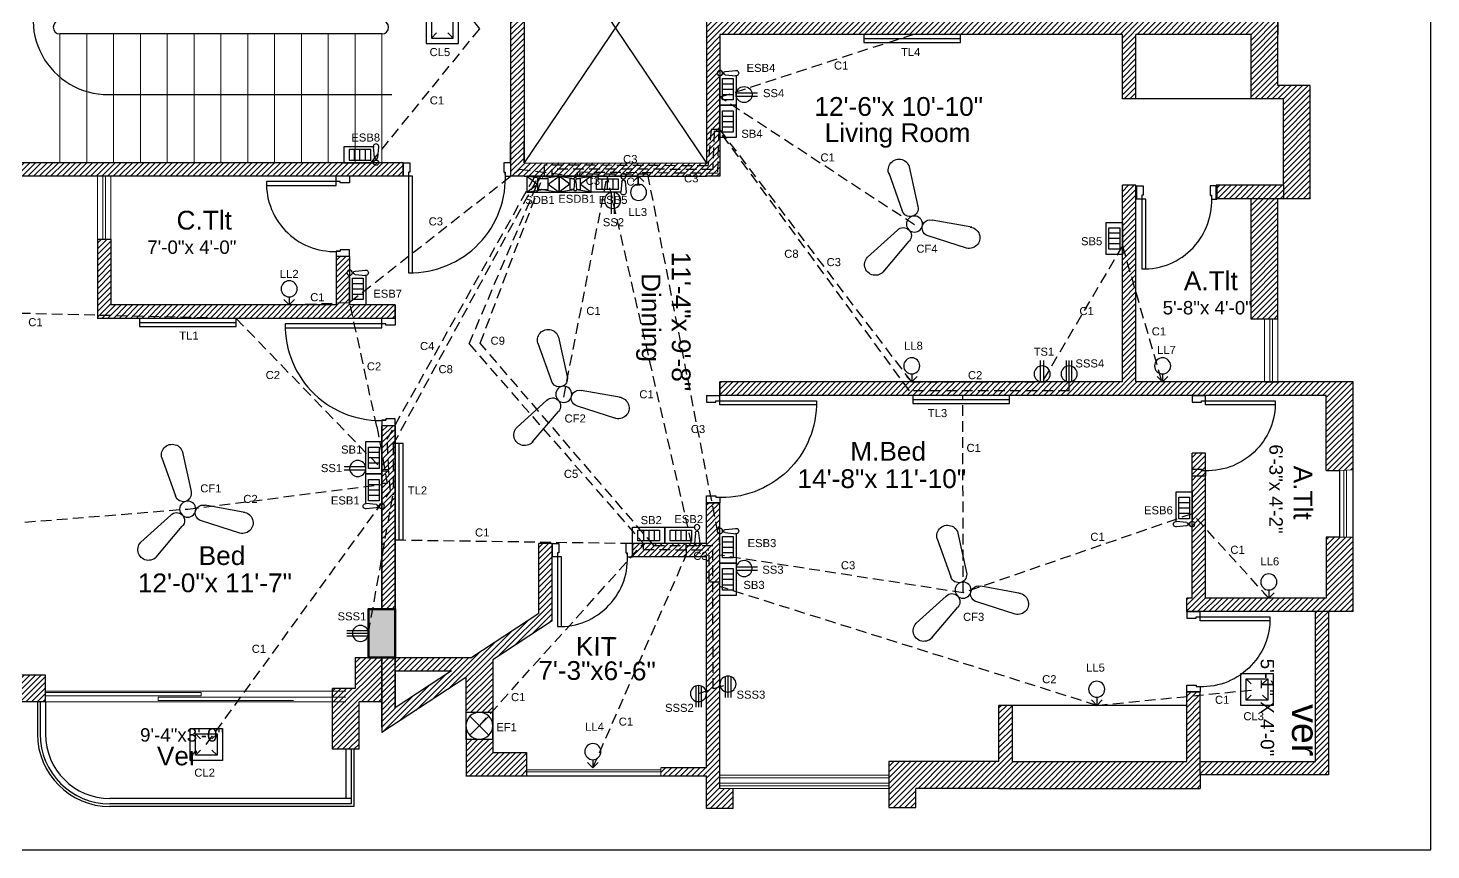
# Model space of a CAD drawing. Header units: inches. Extents: x 3915 to 4714, y 361 to 1033.
# Drawn here: x 4181 to 4704, y 371 to 677 of the extents above; entities that cross this region are included whole.
import ezdxf

# ---------------------------------------------------------------- set-up
doc = ezdxf.new("R2010")
doc.units = ezdxf.units.IN
doc.header["$LTSCALE"] = 4
doc.header["$MEASUREMENT"] = 0
doc.linetypes.add('DASHED2', pattern=[0.375, 0.25, -0.125])
for name, color, linetype in [('Arrow', 4, 'Continuous'), ('door', 54, 'Continuous'), ('door2', 54, 'Continuous'), ('emergency_con_textt', 11, 'DASHED2'), ('EmergencyCondu', 10, 'DASHED2'), ('Fittings', 30, 'Continuous'), ('FittingsText', 31, 'Continuous'), ('FURNITURE', 3, 'Continuous'), ('HATCH', 1, 'Continuous'), ('normal_con_text', 131, 'DASHED2'), ('NormalCondu', 130, 'DASHED2'), ('thr_pin_context', 51, 'DASHED2'), ('three-pin_cons', 50, 'DASHED2'), ('VER', 154, 'Continuous')]:
    doc.layers.add(name, color=color, linetype=linetype)
for name, color, linetype, lineweight in [('column.60', 132, 'Continuous', 80), ('comon line', 230, 'Continuous', 20), ('veranda door', 54, 'Continuous', 15), ('WINDOW', 40, 'Continuous', 18)]:
    doc.layers.add(name, color=color, linetype=linetype, lineweight=lineweight)
doc.layers.add('MES-TEXT', color=250, linetype='Continuous', transparency=0.75)
doc.styles.get("Standard").update_dxf_attribs({"font": 'arial.ttf'})

# ---------------------------------------------------------------- blocks, each defined once
blk = doc.blocks.new('D3')
at = {"layer": 'FURNITURE', "linetype": 'Continuous'}
for p, q in [((-30, 0), (-30, 5)), ((-28, 5), (-30, 5)), ((-30, 0), (-27.5, 0)), ((-28, 3.5), (-28, 5)), ((-27.5, 3.5), (-28, 3.5)), ((-27.5, 0), (-27.5, 3.5)), ((-2.5, 0), (-2.5, 3.5)), ((-2.5, 3.5), (-2, 3.5)), ((0, 0), (-2.5, 0)), ((-2, 5), (0, 5)), ((-2, 3.5), (-2, 5)), ((0, 0), (0, 5))]:
    blk.add_line(p, q, dxfattribs=at)
blk.add_lwpolyline([(-3.5, 31), (-3.5, 5), (-2, 5), (-2, 31)], close=True, dxfattribs=at)
blk.add_arc((-2.75, 5.67), 25.34, 88.3041, 184.9079, dxfattribs=at)
blk = doc.blocks.new('A$C074A1D5E')
at = {"linetype": 'Continuous'}
for p, q in [((-38, 5), (-40, 5)), ((-40, 0), (-40, 5)), ((-40, 0), (-37.5, 0)), ((-38, 3.5), (-38, 5)), ((-37.5, 3.5), (-38, 3.5)), ((-37.5, 0), (-37.5, 3.5)), ((-2.5, 3.5), (-2, 3.5)), ((-2.5, 0), (-2.5, 3.5)), ((0, 0), (-2.5, 0)), ((-2, 3.5), (-2, 5)), ((-2, 5), (0, 5)), ((0, 0), (0, 5))]:
    blk.add_line(p, q, dxfattribs=at)
blk.add_lwpolyline([(-3.5, 41), (-3.5, 5), (-2, 5), (-2, 41)], close=True, dxfattribs=at)
blk.add_arc((-2.75, 5.69), 35.32, 88.7832, 183.5551, dxfattribs=at)
blk = doc.blocks.new('CeilingFan2')
for p, q in [((-11.72, 17.88), (-2.01, 6.4)), ((-17.47, 12.32), (-6.33, 2.23)), ((19.4, 8.97), (5.09, 4.37)), ((21.34, 1.21), (6.55, -1.46)), ((-9.62, -19.09), (-4.53, -4.94)), ((-1.93, -21.29), (1.23, -6.59))]:
    blk.add_line(p, q)
blk.add_circle((0, 0), 3)
for centre, radius, start, end in [((-14.6, 15.1), 4, 36.4081, 231.6644), ((-4.17, 4.31), 3, 224.0362, 44.0362), ((20.37, 5.09), 4, 276.4081, 111.6644), ((5.82, 1.46), 3, 104.0362, 284.0362), ((-1.65, -5.77), 3, 344.0362, 164.0362), ((-5.78, -20.19), 4, 156.4081, 351.6644)]:
    blk.add_arc(centre, radius, start, end)
blk = doc.blocks.new('Three-Pin_1')
for p, q in [((-1, 0.17), (-1, 8)), ((0, 0), (0, 8)), ((1, 0.17), (1, 8))]:
    blk.add_line(p, q)
blk.add_circle((0, 3), 3)
blk = doc.blocks.new('TubeLight1')
for p, q in [((0, 0), (0, 3)), ((0, 3), (36, 3)), ((0, 1.5), (36, 1.5)), ((36, 3), (36, 0))]:
    blk.add_line(p, q)
blk = doc.blocks.new('SwitchBoard1')
for p, q in [((12, 6), (0, 6)), ((0, 6), (0, 0)), ((12, 0), (12, 6)), ((0, 0), (12, 0)), ((10, 5), (2, 5)), ((2, 5), (2, 1)), ((2, 1), (10, 1)), ((4, 1), (4, 5)), ((6, 1), (6, 5)), ((8, 1), (8, 5)), ((10, 1), (10, 5))]:
    blk.add_line(p, q)
blk = doc.blocks.new('ESwitchBoard1')
for p, q in [((11, 6), (0, 6)), ((0, 6), (0, 0)), ((11.4, 2), (11, 6)), ((12.6, 2), (13, 6)), ((0, 0), (11, 0)), ((10, 5), (2, 5)), ((2, 5), (2, 1)), ((2, 1), (10, 1)), ((4, 1), (4, 5)), ((6, 1), (6, 5)), ((8, 1), (8, 5)), ((10, 1), (10, 5)), ((12, 1), (12, 1.4))]:
    blk.add_line(p, q)
blk.add_circle((12, 0), 1)
for centre, radius, start, end in [((12, 6), 1, 348.5788, 191.4212), ((12, 2), 0.6, 180, 0)]:
    blk.add_arc(centre, radius, start, end)
blk = doc.blocks.new('Two-Pin_1')
for p, q in [((-0.6, 0.06), (-0.6, 8)), ((0.6, 0.06), (0.6, 8))]:
    blk.add_line(p, q)
blk.add_circle((0, 3), 3)
blk = doc.blocks.new('CeilingLight1')
for p, q in [((6, 6), (-6, 6)), ((-6, 6), (-6, -6)), ((6, -6), (6, 6)), ((4, 4), (-4, 4)), ((-4, 4), (-4, -4)), ((-4, 4), (-2.12, 2.12)), ((4, 4), (2.12, 2.12)), ((4, -4), (4, 4)), ((-2.12, -2.12), (-4, -4)), ((-4, -4), (4, -4)), ((2.12, -2.12), (4, -4)), ((-6, -6), (6, -6))]:
    blk.add_line(p, q)
blk = doc.blocks.new('WallLight1')
for p, q in [((0, 0), (-2, -2)), ((0, -3), (0, 0)), ((0, 0), (2, -2))]:
    blk.add_line(p, q)
blk.add_circle((0, -6), 3)
blk = doc.blocks.new('SDB_1')
for p, q in [((0, 0), (0, 6)), ((0, 6), (12, 6)), ((0, 6), (4, 3)), ((0, 6), (6, 5)), ((6, 5), (12, 6)), ((8, 3), (12, 6)), ((12, 6), (12, 0)), ((0, 0), (4, 3)), ((6, 1), (0, 0)), ((12, 0), (0, 0)), ((4, 1), (4, 5)), ((4, 5), (8, 5)), ((8, 1), (4, 1)), ((12, 0), (6, 1)), ((8, 5), (8, 1)), ((8, 3), (12, 0))]:
    blk.add_line(p, q)
at = {"insert": (4, 5), "char_height": 0.5, "attachment_point": 1}
blk.add_mtext_dynamic_manual_height_columns('SDB', width=2, gutter_width=12.5, heights=[1], dxfattribs=at)
blk = doc.blocks.new('ESDB1')
for p, q in [((0, 0), (0, 6)), ((0, 6), (12, 6)), ((4, 3), (0, 6)), ((5.51, 5.08), (0, 6)), ((12, 6), (6.49, 5.08)), ((8, 3), (12, 6)), ((12, 6), (12, 0)), ((4, 3), (0, 0)), ((0, 0), (5.51, 0.92)), ((12, 0), (0, 0)), ((4, 1), (4, 5)), ((4, 5), (5.5, 5)), ((5.5, 1), (4, 1)), ((5.75, 2), (5.5, 5)), ((6.25, 2), (6.5, 5)), ((6.49, 0.92), (12, 0)), ((6.5, 5), (8, 5)), ((8, 1), (6.5, 1)), ((8, 5), (8, 1)), ((12, 0), (8, 3))]:
    blk.add_line(p, q)
blk.add_circle((6, 1), 0.5)
for centre, radius, start, end in [((6, 5), 0.5, 350.4727, 189.5273), ((6, 2), 0.25, 180, 0)]:
    blk.add_arc(centre, radius, start, end)
at = {"insert": (4, 5), "char_height": 0.5, "attachment_point": 1}
blk.add_mtext_dynamic_manual_height_columns('\\pxr0.2;ESDB', width=2, gutter_width=12.5, heights=[0], dxfattribs=at)
blk = doc.blocks.new('ExhaustFan1')
for p, q in [((-10, 5), (-10, 10)), ((-10, 10), (-5, 10)), ((-8.54, 1.46), (-1.46, 8.54)), ((-1.46, 1.46), (-8.54, 8.54)), ((-5, 10), (0, 10)), ((0, 10), (0, 5)), ((-10, 0), (-10, 5)), ((-5, 0), (-10, 0)), ((0, 0), (-5, 0)), ((0, 5), (0, 0))]:
    blk.add_line(p, q)
blk.add_circle((-5, 5), 5)

msp = doc.modelspace()

# ---------------------------------------------------------------- hatches: boundary and pattern name
at = {"layer": 'HATCH', "true_color": 0xf7abae}
h = msp.add_hatch(dxfattribs=at)
h.set_pattern_fill('ANSI31', color=241, scale=12)
h.paths.add_polyline_path([(4150.36, 899.87), (4164.36, 899.87), (4164.36, 904.87), (4145.36, 904.87), (4145.36, 822.87), (4169.36, 822.87), (4169.36, 827.87), (4150.36, 827.87)])
h.paths.add_polyline_path([(4174.36, 949.56), (4164.36, 949.56), (4164.36, 917.91), (4174.36, 917.91), (4174.36, 918.52), (4188.01, 918.52), (4188.01, 928.53), (4174.36, 928.53)])
h.paths.add_polyline_path([(4313.36, 928.56), (4304.93, 928.56), (4304.93, 946.2), (4294.93, 946.2), (4294.93, 918.56), (4303.36, 918.56), (4303.36, 911.91), (4313.36, 911.91)])
h.paths.add_polyline_path([(4318.36, 930.69), (4339.33, 916.91), (4318.36, 916.91), (4318.36, 911.91), (4346.94, 911.91), (4371.83, 895.57), (4371.83, 888.71), (4376.83, 888.71), (4376.83, 893.91), (4376.83, 898.26), (4313.36, 939.95), (4313.36, 911.91), (4318.36, 911.91), (4318.36, 914.7), (4318.36, 917.91)])
h.paths.add_polyline_path([(4367.37, 948.01), (4367.43, 956.06), (4344.73, 956.06), (4344.71, 919.36), (4354.71, 912.79), (4354.72, 932.42), (4344.72, 932.42), (4344.72, 942.42), (4354.72, 942.42), (4354.72, 948.01)])
h.paths.add_polyline_path([(4318.36, 893.91), (4313.36, 893.91), (4313.36, 825.56), (4318.36, 825.56)])
h.paths.add_polyline_path([(4376.83, 888.71), (4371.83, 888.71), (4371.83, 874.45), (4376.83, 874.45)])
h.paths.add_polyline_path([(4376.83, 874.45), (4371.83, 874.45), (4371.83, 869.45), (4376.83, 869.45)])
h.paths.add_polyline_path([(4439.36, 962.06), (4439.36, 953.03), (4434.36, 953.03), (4434.36, 874.45), (4406.83, 874.45), (4406.83, 869.45), (4434.36, 869.45), (4434.36, 854.27), (4439.36, 854.27)])
h.paths.add_polyline_path([(4429.36, 956.06), (4417.25, 956.06), (4417.28, 953.06), (4429.36, 953.06), (4439.33, 953.06), (4439.36, 968.28), (4429.36, 968.28)])
h.paths.add_polyline_path([(4543.36, 960.78), (4512.36, 960.78), (4512.36, 967.84), (4502.36, 967.84), (4502.36, 950.78), (4543.36, 950.78)])
h.paths.add_polyline_path([(4666.35, 955.77), (4618.36, 955.82), (4618.36, 960.78), (4543.36, 960.78), (4543.36, 955.78), (4543.36, 929.81), (4548.36, 929.81), (4548.36, 950.78), (4613.36, 950.78), (4613.36, 924.81), (4618.36, 924.81), (4618.36, 950.78), (4661.36, 950.78), (4661.36, 894.81), (4613.36, 894.81), (4613.36, 889.81), (4615.36, 889.81), (4615.36, 844.27), (4620.36, 844.27), (4620.36, 889.81), (4665.36, 889.81), (4665.36, 862.44), (4675.36, 862.57), (4675.36, 894.81), (4666.47, 894.81)])
h.paths.add_polyline_path([(4675.36, 837.46), (4665.36, 837.57), (4665.36, 819.27), (4647.36, 819.27), (4647.36, 814.27), (4439.36, 814.27), (4439.36, 809.27), (4675.36, 809.27)])
h.paths.add_polyline_path([(4594.36, 809.27), (4589.36, 809.27), (4589.36, 740.96), (4594.36, 740.96)])
h.paths.add_polyline_path([(4594.36, 740.96), (4589.36, 740.96), (4589.36, 735.96), (4594.36, 735.96)])
h.paths.add_polyline_path([(4659.36, 740.96), (4647.36, 740.96), (4647.36, 785.84), (4637.36, 785.84), (4637.36, 740.96), (4624.36, 740.96), (4624.36, 735.96), (4649.36, 735.96), (4649.36, 703.71), (4637.36, 703.71), (4637.36, 679.71), (4647.36, 679.71), (4647.36, 698.71), (4659.36, 698.71)])
h.paths.add_polyline_path([(4594.36, 703.71), (4589.36, 703.71), (4589.36, 698.71), (4594.36, 698.71)], flags=17)
h.paths.add_polyline_path([(4594.36, 698.71), (4589.36, 698.71), (4589.36, 679.71), (4439.36, 679.71), (4439.36, 732.58), (4434.36, 732.58), (4366.36, 732.56), (4361.34, 732.56), (4361.34, 727.56), (4361.35, 727.56), (4361.36, 634.71), (4361.36, 626.86), (4361.34, 621.86), (4366.36, 621.86), (4434.36, 621.82), (4434.99, 621.83), (4439.36, 621.82), (4439.36, 674.71), (4589.36, 674.71), (4589.36, 655.71), (4594.36, 655.71), (4594.36, 674.71), (4647.36, 674.71), (4647.36, 679.71), (4642.36, 679.71), (4594.36, 679.71)])
h.paths.add_polyline_path([(4434.36, 679.71), (4434.36, 674.71), (4434.36, 626.76), (4366.36, 626.85), (4366.36, 634.71), (4366.36, 727.55), (4434.36, 727.42)], flags=16)
h.paths.add_polyline_path([(4594.36, 655.71), (4589.36, 655.71), (4589.36, 650.71), (4594.36, 650.71)], flags=17)
h.paths.add_polyline_path([(4647.36, 674.71), (4637.36, 674.71), (4637.36, 650.71), (4649.36, 650.71), (4649.36, 618.46), (4624.36, 618.46), (4624.36, 613.46), (4637.36, 613.46), (4637.36, 568.58), (4647.36, 568.58), (4647.36, 613.46), (4659.36, 613.46), (4659.36, 655.71), (4647.36, 655.71)])
h.paths.add_polyline_path([(4212.36, 780.56), (4296.36, 780.56), (4296.36, 762.56), (4301.36, 762.56), (4301.36, 780.56), (4318.36, 780.56), (4318.36, 785.56), (4207.36, 785.56), (4207.36, 755.99), (4212.36, 755.99)])
h.paths.add_polyline_path([(4321.34, 732.57), (4169.36, 732.56), (4169.36, 734.49), (4165.36, 734.49), (4165.36, 727.56), (4247.12, 727.56), (4246.36, 727.86), (4247.27, 727.56), (4313.36, 727.56), (4321.34, 727.57)])
h.paths.add_polyline_path([(4439.36, 545.15), (4439.36, 540.15)], flags=0)
h.paths.add_polyline_path([(4675.36, 545.15), (4439.36, 545.15), (4439.36, 540.15), (4665.36, 540.15), (4665.36, 512.21), (4675.36, 512.35)])
h.paths.add_polyline_path([(4594.36, 618.46), (4589.36, 618.46), (4589.36, 613.46), (4594.36, 613.46)])
h.paths.add_polyline_path([(4594.36, 613.46), (4589.36, 613.46), (4589.36, 545.15), (4594.36, 545.15)])
h.paths.add_polyline_path([(4620.36, 518.61), (4615.36, 518.61), (4615.36, 510.19), (4618.86, 510.19), (4618.86, 510.16), (4620.36, 510.16)])
h.paths.add_polyline_path([(4620.36, 510.15), (4615.36, 510.15), (4615.36, 464.61), (4613.36, 464.61), (4613.36, 459.61), (4618.36, 459.61), (4661.36, 459.61), (4661.36, 403.64), (4618.36, 403.64), (4618.36, 429.61), (4613.36, 429.61), (4613.36, 424.61), (4613.36, 403.64), (4548.36, 403.64), (4548.36, 424.61), (4543.36, 424.61), (4543.36, 398.64), (4543.36, 393.64), (4618.36, 393.64), (4618.36, 398.68), (4666.24, 398.68), (4666.24, 459.61), (4671.36, 459.61), (4675.36, 459.61), (4675.36, 487.28), (4665.36, 487.3), (4665.36, 464.61), (4620.36, 464.61)])
h.paths.add_polyline_path([(4543.36, 403.64), (4502.36, 403.64), (4502.36, 386.57), (4512.36, 386.57), (4512.36, 393.64), (4543.36, 393.64)])
h.paths.add_polyline_path([(4439.36, 500.15), (4434.36, 500.15), (4434.36, 484.97), (4406.83, 484.97), (4406.83, 479.97), (4434.36, 479.97), (4434.36, 401.36), (4434.36, 386.14), (4439.36, 386.14), (4444.36, 386.14), (4444.36, 393.64), (4439.36, 393.64)])
h.paths.add_polyline_path([(4434.36, 401.36), (4417.32, 401.36), (4417.32, 398.36), (4434.36, 398.36)], flags=17)
h.paths.add_polyline_path([(4367.31, 407.06), (4354.72, 407.06), (4354.72, 411.99), (4344.72, 411.99), (4344.72, 421.99), (4354.72, 421.99), (4354.72, 441.63), (4344.71, 435.05), (4344.73, 398.36), (4367.31, 398.36)])
h.paths.add_polyline_path([(4376.83, 456.15), (4376.83, 460.5), (4376.83, 465.7), (4371.83, 465.7), (4371.83, 458.85), (4346.94, 442.5), (4318.36, 442.5), (4318.36, 439.71), (4318.36, 437.5), (4339.33, 437.5), (4318.36, 423.73), (4318.36, 437.5), (4318.36, 442.5), (4313.36, 442.5), (4313.36, 414.46)])
h.paths.add_polyline_path([(4313.36, 442.5), (4303.36, 442.5), (4303.36, 435.86), (4303.36, 430.86), (4299.93, 430.89), (4294.93, 430.89), (4294.93, 408.22), (4304.93, 408.22), (4304.93, 425.86), (4313.36, 425.86)])
h.paths.add_polyline_path([(4318.36, 528.86), (4313.36, 528.86), (4313.36, 460.5), (4318.36, 460.5)])
h.paths.add_polyline_path([(4376.83, 479.97), (4371.83, 479.97), (4371.83, 465.7), (4376.83, 465.7)])
h.paths.add_polyline_path([(4376.83, 484.97), (4371.83, 484.97), (4371.83, 479.97), (4376.83, 479.97)])
h.paths.add_polyline_path([(4174.36, 425.89), (4188.01, 425.89), (4188.01, 435.9), (4174.36, 435.9), (4174.36, 436.5), (4164.36, 436.5), (4164.36, 404.86), (4174.36, 404.86)])
h.paths.add_polyline_path([(4164.36, 454.54), (4150.36, 454.54), (4150.36, 526.54), (4169.36, 526.54), (4169.36, 531.54), (4145.36, 531.54), (4145.36, 449.54), (4164.36, 449.54)])
h.paths.add_polyline_path([(4318.36, 573.86), (4301.36, 573.86), (4301.36, 591.86), (4296.36, 591.86), (4296.36, 573.86), (4212.36, 573.86), (4212.36, 598.43), (4207.36, 598.43), (4207.36, 568.86), (4318.36, 568.86)])
h.paths.add_polyline_path([(4321.34, 626.86), (4165.36, 626.86), (4165.36, 619.93), (4169.36, 619.93), (4169.36, 621.86), (4207.36, 621.86), (4212.36, 621.86), (4321.34, 621.86)])
at = {"layer": 'HATCH'}
h = msp.add_hatch(color=3, dxfattribs=at)
h.dxf.hatch_style = 1
h.paths.add_polyline_path([(4174.36, 917.91), (4164.36, 917.91), (4164.36, 899.87), (4174.36, 899.87)])
h.paths.add_polyline_path([(4318.36, 911.91), (4308.36, 911.91), (4308.36, 893.91), (4318.36, 893.91)])
h.paths.add_polyline_path([(4174.36, 454.54), (4164.36, 454.54), (4164.36, 436.5), (4174.36, 436.5)])
h.paths.add_polyline_path([(4318.36, 460.5), (4308.36, 460.5), (4308.36, 442.5), (4318.36, 442.5)])

# ---------------------------------------------------------------- linework, layer by layer
for p, q in [((4704.37, 370.71), (4704.37, 982.71)), ((4361.34, 732.56), (4361.34, 621.86)), ((4366.36, 727.55), (4366.36, 626.85)), ((4366.36, 727.55), (4434.36, 626.76)), ((4434.36, 727.42), (4366.36, 626.85)), ((4434.36, 679.71), (4434.36, 674.71)), ((4434.36, 674.71), (4434.36, 626.76)), ((4439.36, 674.71), (4439.36, 621.82)), ((4589.36, 674.71), (4439.36, 674.71)), ((4589.36, 650.71), (4589.36, 674.71)), ((4637.36, 674.71), (4594.36, 674.71)), ((4594.36, 650.71), (4594.36, 674.71)), ((4637.36, 650.71), (4637.36, 674.71)), ((4647.36, 679.71), (4647.36, 674.71)), ((4647.36, 674.71), (4647.36, 679.71)), ((4647.36, 655.71), (4647.36, 674.71)), ((4659.36, 655.71), (4647.36, 655.71)), ((4659.36, 613.46), (4659.36, 655.71)), ((4649.36, 650.71), (4589.36, 650.71)), ((4649.36, 618.46), (4649.36, 650.71)), ((4361.36, 626.86), (4361.36, 634.71)), ((4366.36, 626.85), (4366.36, 634.71)), ((4321.34, 626.86), (4165.36, 626.86)), ((4366.36, 626.85), (4434.36, 626.76)), ((4321.34, 621.86), (4169.36, 621.86)), ((4217.36, 621.86), (4212.36, 621.86)), ((4366.36, 621.86), (4361.34, 621.86)), ((4366.36, 621.86), (4434.36, 621.82)), ((4439.36, 621.82), (4434.36, 621.82)), ((4589.36, 545.15), (4589.36, 618.46)), ((4594.36, 618.46), (4589.36, 618.46)), ((4594.36, 545.15), (4594.36, 618.46)), ((4624.36, 613.46), (4624.36, 618.46)), ((4649.36, 618.46), (4624.36, 618.46)), ((4637.36, 613.46), (4624.36, 613.46)), ((4637.36, 568.58), (4637.36, 613.46)), ((4647.36, 568.58), (4647.36, 613.46)), ((4659.36, 613.46), (4647.36, 613.46)), ((4207.36, 598.43), (4207.36, 568.86)), ((4207.36, 598.43), (4212.36, 598.43)), ((4212.36, 598.43), (4212.36, 573.86)), ((4296.36, 591.86), (4296.36, 573.86)), ((4301.36, 591.86), (4296.36, 591.86)), ((4301.36, 591.86), (4301.36, 573.86)), ((4296.36, 573.86), (4212.36, 573.86)), ((4318.36, 573.86), (4301.36, 573.86)), ((4318.36, 568.86), (4318.36, 573.86)), ((4318.36, 573.86), (4318.36, 568.86)), ((4318.36, 568.86), (4207.36, 568.86)), ((4647.36, 568.58), (4637.36, 568.58)), ((4439.36, 545.15), (4439.36, 540.15)), ((4439.36, 540.15), (4439.36, 545.15)), ((4589.36, 545.15), (4439.36, 545.15)), ((4675.36, 545.15), (4594.36, 545.15)), ((4642.36, 545.15), (4647.36, 545.15)), ((4651.36, 545.15), (4647.36, 545.15)), ((4675.36, 459.61), (4675.36, 545.15)), ((4665.36, 540.15), (4439.36, 540.15)), ((4665.36, 512.17), (4665.36, 540.15)), ((4313.36, 460.5), (4313.36, 528.86)), ((4313.36, 528.86), (4313.36, 460.5)), ((4318.36, 528.86), (4313.36, 528.86)), ((4318.36, 436.5), (4318.36, 528.86)), ((4318.36, 528.86), (4318.36, 439.71)), ((4615.36, 464.61), (4615.36, 518.61)), ((4620.36, 518.61), (4615.36, 518.61)), ((4620.36, 464.61), (4620.36, 518.61)), ((4670.36, 487.3), (4670.36, 512.21)), ((4434.36, 484.97), (4434.36, 500.15)), ((4439.36, 500.15), (4434.36, 500.15)), ((4439.36, 393.64), (4439.36, 500.15)), ((4376.83, 484.97), (4371.83, 484.97)), ((4371.83, 460.5), (4371.83, 484.97)), ((4376.83, 460.5), (4376.83, 484.97)), ((4434.36, 484.97), (4406.83, 484.97)), ((4406.83, 479.97), (4406.83, 484.97)), ((4434.36, 479.97), (4406.83, 479.97)), ((4434.36, 401.36), (4434.36, 479.97)), ((4613.36, 459.61), (4613.36, 464.61)), ((4615.36, 464.61), (4613.36, 464.61)), ((4665.36, 464.61), (4620.36, 464.61)), ((4661.36, 459.61), (4613.36, 459.61)), ((4675.36, 459.61), (4661.36, 459.61)), ((4661.36, 403.64), (4661.36, 459.61)), ((4318.36, 447.7), (4318.36, 442.5)), ((4303.36, 442.5), (4303.36, 430.86)), ((4313.36, 416.36), (4313.36, 442.5)), ((4313.36, 442.5), (4313.36, 414.46)), ((4188.01, 435.9), (4174.36, 435.9)), ((4318.36, 423.73), (4318.36, 437.5)), ((4318.36, 437.5), (4318.36, 423.73)), ((4303.36, 430.86), (4294.93, 430.86)), ((4613.36, 403.64), (4613.36, 429.61)), ((4618.36, 429.61), (4613.36, 429.61)), ((4618.36, 403.64), (4618.36, 429.61)), ((4188.01, 425.89), (4174.36, 425.89)), ((4313.36, 425.86), (4304.93, 425.86)), ((4543.36, 403.64), (4543.36, 424.61)), ((4613.36, 424.61), (4543.36, 424.61)), ((4548.36, 403.64), (4548.36, 424.61)), ((4543.36, 403.64), (4502.36, 403.64)), ((4502.36, 403.64), (4502.36, 386.57)), ((4548.36, 403.64), (4613.36, 403.64)), ((4618.36, 403.64), (4661.36, 403.64)), ((4434.36, 386.14), (4434.36, 398.36)), ((4444.36, 386.14), (4444.36, 393.64)), ((4543.36, 393.64), (4512.36, 393.64)), ((4512.36, 386.57), (4512.36, 393.64)), ((4543.36, 393.64), (4618.36, 393.64)), ((4104.37, 370.71), (4704.37, 370.71))]:
    msp.add_line(p, q)
at = {"color": 18, "true_color": 0x000000}
msp.add_line((4313.36, 674.86), (4193.36, 674.86), dxfattribs=at)
at = {"ltscale": 10}
for p, q in [((4321.34, 621.86), (4321.34, 626.86)), ((4649.36, 618.46), (4649.36, 613.46)), ((4647.36, 613.46), (4637.36, 613.46)), ((4665.36, 512.17), (4670.36, 512.21)), ((4670.36, 487.3), (4665.36, 487.3)), ((4665.36, 487.3), (4665.36, 464.61)), ((4303.36, 442.5), (4308.36, 442.5))]:
    msp.add_line(p, q, dxfattribs=at)
at = {"linetype": 'Continuous'}
for p, q in [((4371.83, 458.85), (4371.83, 465.7)), ((4376.83, 456.15), (4376.83, 465.7)), ((4371.83, 458.85), (4346.94, 442.5)), ((4376.83, 456.15), (4354.72, 441.63)), ((4318.36, 442.5), (4346.94, 442.5)), ((4354.72, 441.63), (4354.72, 407.06)), ((4188.01, 425.89), (4188.01, 435.9)), ((4344.71, 435.05), (4313.36, 414.46)), ((4339.33, 437.5), (4318.36, 423.73)), ((4318.36, 437.5), (4339.33, 437.5)), ((4344.71, 435.05), (4344.73, 398.36)), ((4294.93, 408.22), (4294.93, 430.89)), ((4299.93, 430.86), (4299.93, 430.89)), ((4304.93, 408.22), (4304.93, 425.86)), ((4304.93, 408.22), (4294.93, 408.22)), ((4354.72, 407.06), (4367.31, 407.06)), ((4344.72, 398.36), (4434.36, 398.36)), ((4444.36, 386.14), (4434.36, 386.14)), ((4502.36, 386.57), (4512.36, 386.57))]:
    msp.add_line(p, q, dxfattribs=at)
at = {"ltscale": 4}
for p, q in [((4666.24, 459.61), (4666.24, 403.64)), ((4367.31, 407.06), (4367.31, 398.36)), ((4618.36, 398.68), (4618.36, 403.64)), ((4666.24, 403.64), (4666.24, 398.68)), ((4434.36, 401.36), (4417.32, 401.36)), ((4661.36, 398.68), (4618.36, 398.68)), ((4618.36, 398.68), (4618.36, 393.64)), ((4666.24, 398.68), (4661.36, 398.68))]:
    msp.add_line(p, q, dxfattribs=at)
at = {"color": 18, "true_color": 0x000000}
for centre, start, end in [((4193.36, 677.36), 90, 270), ((4313.36, 677.36), 270, 90)]:
    msp.add_arc(centre, 2.5, start, end, dxfattribs=at)
at = {"layer": 'Arrow'}
msp.add_line((4213.08, 652.36), (4317.08, 652.36), dxfattribs=at)
msp.add_arc((4211.28, 680.2), 27.92, 88.3604, 274.274, dxfattribs=at)
at = {"layer": 'column.60', "ltscale": 0.3}
msp.add_lwpolyline([(4308.36, 442.5), (4318.36, 442.5), (4318.36, 460.5), (4308.36, 460.5)], close=True, dxfattribs=at)
at = {"layer": 'comon line'}
for p, q in [((4193.36, 674.86), (4193.36, 626.86)), ((4203.36, 674.86), (4203.36, 626.86)), ((4213.36, 674.86), (4213.36, 626.86)), ((4223.36, 674.86), (4223.36, 626.86)), ((4233.36, 674.86), (4233.36, 626.86)), ((4243.36, 674.86), (4243.36, 626.86)), ((4253.36, 674.86), (4253.36, 626.86)), ((4263.36, 674.86), (4263.36, 626.86)), ((4273.36, 674.86), (4273.36, 626.86)), ((4283.36, 674.86), (4283.36, 626.86)), ((4293.36, 674.86), (4293.36, 626.86)), ((4303.36, 674.86), (4303.36, 626.86)), ((4313.36, 674.86), (4313.36, 626.86))]:
    msp.add_line(p, q, dxfattribs=at)
at = {"layer": 'EmergencyCondu', "ltscale": 4}
for p, q in [((4311.36, 727.56), (4349.71, 676.79)), ((4349.71, 676.79), (4309.21, 626.86)), ((4511.53, 674.71), (4439.36, 651.28)), ((4439.36, 651.28), (4438.42, 622.9)), ((4511.88, 603.73), (4439.36, 651.28)), ((4301.36, 574.86), (4364.65, 624.43)), ((4364.65, 624.43), (4385.46, 621.86)), ((4438.42, 622.9), (4386.15, 623.32)), ((4386.15, 623.32), (4386.15, 621.85)), ((4412.38, 622.55), (4386.92, 622.68)), ((4386.92, 622.68), (4386.92, 621.86)), ((4412.38, 622.55), (4439.36, 484.59)), ((4381.16, 539.54), (4397.39, 621.85)), ((4397.39, 621.85), (4386.92, 621.86)), ((4428.83, 484.97), (4397.39, 621.85)), ((4409.04, 621.83), (4397.39, 621.85)), ((4278.83, 573.86), (4301.36, 574.86)), ((4311.51, 528.5), (4301.36, 574.86)), ((4530, 466.56), (4529.93, 540.15)), ((4311.51, 528.5), (4315.4, 507.27)), ((4315.4, 507.27), (4313.36, 507.27)), ((4241, 497.79), (4313.36, 506.87)), ((4150.36, 490.47), (4241, 497.79)), ((4615.36, 496.02), (4530, 466.56)), ((4643.94, 464.61), (4615.36, 496.02)), ((4426.93, 480.88), (4426.83, 484.97)), ((4392.01, 401.36), (4426.93, 480.88)), ((4530, 466.56), (4439.36, 480.59))]:
    msp.add_line(p, q, dxfattribs=at)
at = {"layer": 'NormalCondu', "ltscale": 4}
for p, q in [((4436.12, 639.28), (4434.92, 625.72)), ((4439.36, 639.28), (4436.12, 639.28)), ((4510.86, 545.15), (4439.36, 639.28)), ((4434.92, 625.72), (4373.89, 626.02)), ((4373.89, 626.02), (4373.89, 621.86)), ((4315.35, 523.81), (4370.43, 621.86)), ((4345.86, 559.35), (4372.55, 621.86)), ((4589.36, 595.87), (4559.46, 545.15)), ((4589.36, 595.87), (4604.37, 544.15)), ((4148.38, 571.59), (4259.04, 568.86)), ((4259.04, 568.86), (4313.36, 512.65)), ((4345.86, 559.35), (4410.83, 484.97)), ((4510.86, 545.15), (4559.46, 545.15)), ((4315.95, 512.47), (4315.35, 523.81)), ((4315.95, 512.47), (4313.36, 512.45)), ((4315.97, 511.9), (4313.36, 511.9)), ((4316.54, 504.4), (4315.97, 511.9)), ((4247.92, 410.02), (4316.54, 504.4)), ((4318.36, 486.27), (4410.83, 484.97)), ((4349.72, 416.99), (4410.83, 484.97)), ((4410.83, 482.74), (4410.83, 484.97)), ((4410.83, 482.74), (4435.28, 482.52)), ((4435.39, 470.59), (4435.28, 482.52)), ((4435.9, 470.59), (4439.36, 470.59)), ((4579.8, 424.61), (4439.36, 468.85)), ((4579.8, 424.61), (4639.53, 430.5))]:
    msp.add_line(p, q, dxfattribs=at)
at = {"layer": 'three-pin_cons', "ltscale": 4}
for p, q in [((4437.22, 638.55), (4436.67, 624.38)), ((4439.36, 638.55), (4437.22, 638.55)), ((4509.99, 541.87), (4439.36, 638.55)), ((4436.67, 624.38), (4376.68, 624.49)), ((4376.68, 624.49), (4376.76, 621.86)), ((4317.6, 521.83), (4371.78, 621.86)), ((4350.03, 559.57), (4373.48, 621.85)), ((4414.82, 484.12), (4350.03, 559.57)), ((4569.53, 541.83), (4569.53, 545.15)), ((4569.53, 541.83), (4509.99, 541.87)), ((4317.6, 521.83), (4317.52, 503.05)), ((4308.36, 451.41), (4317.52, 503.05)), ((4436.73, 484.12), (4414.82, 484.12)), ((4436.82, 430.75), (4436.73, 484.12)), ((4431.36, 428.99), (4442.37, 432.53))]:
    msp.add_line(p, q, dxfattribs=at)
at = {"layer": 'VER', "linetype": 'Continuous'}
for p, q in [((4185.01, 425.86), (4185.01, 413.9)), ((4186.01, 425.86), (4186.01, 413.9)), ((4188.01, 425.86), (4188.01, 413.9)), ((4299.93, 408.22), (4299.93, 389.91)), ((4301.93, 408.22), (4301.93, 387.9)), ((4302.93, 408.22), (4302.93, 386.9)), ((4301.93, 389.9), (4212.01, 389.9)), ((4301.93, 387.9), (4212.01, 387.9)), ((4302.93, 386.9), (4212.01, 386.9))]:
    msp.add_line(p, q, dxfattribs=at)
for radius in [27, 26, 24]:
    msp.add_arc((4212.01, 413.9), radius, 180, 270, dxfattribs=at)
at = {"layer": 'veranda door', "ltscale": 0.3}
for p, q in [((4238.26, 429.86), (4188.01, 429.86)), ((4299.93, 429.86), (4228.26, 429.86)), ((4238.26, 425.86), (4188.01, 425.86)), ((4299.93, 425.86), (4228.26, 425.86))]:
    msp.add_line(p, q, dxfattribs=at)
for points in [[(4238.26, 429.36), (4188.01, 429.36)], [(4238.26, 428.11), (4245.99, 428.11), (4245.99, 429.36), (4238.26, 429.36)], [(4188.01, 428.11), (4238.26, 428.11)], [(4280.46, 426.36), (4229.99, 426.36), (4229.99, 427.61), (4299.93, 427.61)]]:
    msp.add_lwpolyline(points, dxfattribs=at)
at = {"layer": 'WINDOW'}
for p, q in [((4207.36, 598.43), (4207.36, 621.86)), ((4209.36, 598.43), (4209.36, 621.86)), ((4210.36, 598.43), (4210.36, 621.86)), ((4212.36, 598.43), (4212.36, 621.86)), ((4642.36, 545.15), (4642.36, 568.58)), ((4644.36, 545.15), (4644.36, 568.58)), ((4645.36, 545.15), (4645.36, 568.58)), ((4647.36, 545.15), (4647.36, 568.58)), ((4670.36, 512.21), (4675.36, 512.35)), ((4671.87, 512.25), (4671.94, 487.29)), ((4672.86, 512.28), (4672.86, 487.29)), ((4670.36, 487.3), (4675.36, 487.28)), ((4367.02, 399.86), (4417.32, 399.86)), ((4367.31, 401.36), (4367.31, 398.36)), ((4367.31, 400.57), (4417.32, 400.59)), ((4417.32, 401.36), (4417.32, 398.36)), ((4439.36, 398.64), (4502.36, 398.64)), ((4439.36, 397.64), (4502.36, 397.64)), ((4439.36, 395.64), (4502.36, 395.64)), ((4439.36, 394.64), (4502.36, 394.64)), ((4439.36, 393.64), (4502.36, 393.64))]:
    msp.add_line(p, q, dxfattribs=at)

# ---------------------------------------------------------------- block references
at = {"layer": 'door', "ltscale": 0.3}
for p, rotation in [((4321.34, 626.86), 180), ((4318.36, 568.86), 90)]:
    msp.add_blockref('A$C074A1D5E', p, dxfattribs=dict(at, rotation=rotation))
at = {"layer": 'door', "ltscale": 0.3, "xscale": -1, "rotation": 270}
msp.add_blockref('A$C074A1D5E', (4434.36, 540.15), dxfattribs=at)
at = {"layer": 'door2', "ltscale": 0.3}
for p, rotation in [((4301.36, 621.86), 90), ((4376.83, 484.97), 180)]:
    msp.add_blockref('D3', p, dxfattribs=dict(at, rotation=rotation))
at = {"layer": 'door2', "color": 1, "ltscale": 0.3, "rotation": 180}
msp.add_blockref('D3', (4594.57, 618.29), dxfattribs=at)
at = {"layer": 'door2', "ltscale": 0.3, "xscale": -1, "rotation": 270}
for p in [(4615.36, 540.15), (4613.36, 459.61)]:
    msp.add_blockref('D3', p, dxfattribs=at)
at = {"layer": 'Fittings', "ltscale": 4}
for name, p in [('CeilingLight1', (4335.88, 677.36)), ('ESwitchBoard1', (4299.21, 626.86))]:
    msp.add_blockref(name, p, dxfattribs=at)
at = {"layer": 'Fittings', "ltscale": 10, "xscale": -1}
for name, p, rotation in [('TubeLight1', (4493.06, 674.71), 180), ('ESwitchBoard1', (4439.36, 648.28), 270), ('SwitchBoard1', (4439.36, 636.28), 270), ('CeilingFan2', (4511.88, 604.01), 180), ('ESwitchBoard1', (4391.39, 621.85), 180), ('SDB_1', (4367.39, 621.86), 180), ('ESDB1', (4379.39, 621.86), 180), ('Two-Pin_1', (4399.39, 615.85), 180), ('ESwitchBoard1', (4301.36, 573.86), 270), ('WallLight1', (4278.83, 573.86), 180), ('TubeLight1', (4223.04, 568.86), 180), ('CeilingFan2', (4381.16, 540.54), 180), ('WallLight1', (4510.86, 545.15), 180), ('WallLight1', (4604.37, 545.15), 180), ('TubeLight1', (4511.25, 540.15), 180), ('SwitchBoard1', (4313.36, 522.9), 90), ('CeilingFan2', (4241, 497.75), 180), ('TubeLight1', (4318.36, 486.27), 270), ('Two-Pin_1', (4307.36, 512.9), 90), ('ESwitchBoard1', (4313.36, 510.85), 90), ('ESwitchBoard1', (4615.36, 504.15), 90), ('ESwitchBoard1', (4418.83, 490.97), 180), ('CeilingFan2', (4530, 467.56), 180), ('SwitchBoard1', (4406.83, 490.97), 180), ('ESwitchBoard1', (4439.36, 477.59), 270), ('SwitchBoard1', (4439.36, 465.59), 270), ('Two-Pin_1', (4445.36, 475.59), 270.0000000000031), ('WallLight1', (4643.94, 464.61), 180), ('Three-Pin_1', (4308.36, 451.41), 90), ('Three-Pin_1', (4442.37, 435.53), 180), ('CeilingLight1', (4639.53, 430.5), 180), ('Three-Pin_1', (4431.36, 431.99), 180), ('WallLight1', (4579.8, 424.61), 180), ('ExhaustFan1', (4354.72, 421.99), 180), ('CeilingLight1', (4247.92, 410.02), 180), ('WallLight1', (4392.01, 401.36), 180)]:
    msp.add_blockref(name, p, dxfattribs=dict(at, rotation=rotation))
at = {"layer": 'Fittings', "ltscale": 10, "rotation": 270.0000000000041}
msp.add_blockref('Two-Pin_1', (4445.36, 652.28), dxfattribs=at)
at = {"layer": 'Fittings', "ltscale": 10, "xscale": -1}
for name, p in [('WallLight1', (4409.04, 621.83)), ('Two-Pin_1', (4559.46, 545.15)), ('Three-Pin_1', (4569.53, 545.15))]:
    msp.add_blockref(name, p, dxfattribs=at)
at = {"layer": 'Fittings', "ltscale": 4, "xscale": -1, "rotation": 90}
msp.add_blockref('SwitchBoard1', (4589.36, 604.65), dxfattribs=at)

# ---------------------------------------------------------------- texts
at = {"layer": 'emergency_con_textt', "ltscale": 4, "char_height": 3, "attachment_point": 1}
for s, insert in [('C1', (4481.88, 664.61)), ('C1', (4331.23, 651.62)), ('C1', (4476.84, 630.34)), ('C3', (4426, 622.56)), ('C3', (4389.34, 621.61)), ('C1', (4404.5, 621.34)), ('C3', (4330.8, 606.51)), ('C1', (4286.65, 578.24)), ('C1', (4389.57, 573.14)), ('C2', (4307.77, 552.47)), ('C1', (4409.33, 542.06)), ('C3', (4428.52, 529.1)), ('C1', (4531.27, 522.07)), ('C2', (4261.73, 503.05)), ('C1', (4577.43, 488.93)), ('C1', (4629.61, 484.08)), ('C3', (4484.45, 478.32)), ('C1', (4401.64, 420.05))]:
    msp.add_mtext_dynamic_manual_height_columns(s, width=6.7682, gutter_width=1, heights=[3.32], dxfattribs=dict(at, insert=insert))
at = {"layer": 'FittingsText', "ltscale": 4, "char_height": 3, "attachment_point": 1}
for s, width, heights, insert in [('CL5', 9.457, [0], (4331.14, 669.62)), ('TL4', 9.457, [0], (4506.84, 669.65)), ('ESB4', 6.7682, [3.32], (4449.29, 663.72)), ('SS4', 6.7682, [3.32], (4455.42, 654.32)), ('SB4', 6.7682, [3.32], (4447.34, 639.17)), ('ESB8', 6.7682, [3.32], (4301.99, 637.77)), ('SDB1', 9.457, [0], (4366.8, 614.5)), ('ESDB1', 9.457, [0], (4379.11, 614.93)), ('ESB5', 6.7682, [3.32], (4394.18, 614.53)), ('LL3', 9.457, [0], (4405.23, 610.01)), ('SS2', 6.7682, [3.32], (4395.71, 606.19)), ('CF4', 9.457, [0], (4512.57, 596.33)), ('SB5', 6.7682, [3.32], (4573.95, 599.11)), ('LL2', 9.457, [0], (4275.34, 586.93)), ('ESB7', 6.7682, [3.32], (4310.16, 579.57)), ('TL1', 9.457, [0], (4237.84, 563.94)), ('LL8', 9.457, [0], (4508.01, 560.17)), ('TS1', 6.7682, [3.32], (4556.28, 557.95)), ('LL7', 9.457, [0], (4602.29, 558.62)), ('SSS4', 9.457, [0], (4571.87, 553.56)), ('TL3', 9.457, [0], (4516.85, 535.06)), ('CF2', 9.457, [0], (4381.45, 533.05)), ('SB1', 6.7682, [3.32], (4298.15, 521.47)), ('SS1', 6.7682, [3.32], (4290.64, 514.55)), ('CF1', 9.457, [0], (4245.68, 506.99)), ('ESB1', 6.7682, [3.32], (4294.37, 502.49)), ('TL2', 9.457, [0], (4323, 506.22)), ('ESB6', 6.7682, [3.32], (4597.44, 498.82)), ('SB2', 6.7682, [3.32], (4409.8, 495.15)), ('ESB2', 6.7682, [3.32], (4422.37, 495.53)), ('ESB3', 6.7682, [3.32], (4449.67, 486.59)), ('SS3', 6.7682, [3.32], (4455.17, 476.67)), ('LL6', 9.457, [0], (4640.81, 479.78)), ('SB3', 6.7682, [3.32], (4448.11, 471)), ('SSS1', 9.457, [0], (4296.86, 459.28)), ('CF3', 9.457, [0], (4529.98, 459.11)), ('LL5', 9.457, [0], (4575.86, 440.18)), ('SSS3', 9.457, [0], (4445.56, 430.1)), ('SSS2', 9.457, [0], (4418.91, 425.18)), ('CL3', 9.457, [0], (4634.46, 422.06)), ('EF1', 9.457, [0], (4356, 417.97)), ('LL4', 9.457, [0], (4389.12, 418.14)), ('CL2', 9.457, [0], (4243.46, 401.02))]:
    msp.add_mtext_dynamic_manual_height_columns(s, width=width, gutter_width=1, heights=heights, dxfattribs=dict(at, insert=insert))
at = {"layer": 'MES-TEXT', "ltscale": 0.05, "char_height": 7}
for s, insert, width, attachment_point in [('12\'-6"x 10\'-10"', (4537.43, 651.35), 172, 3), ('Living Room', (4532.75, 641.56), 53.1065, 3), ('M.Bed', (4516.19, 515.72), 172, 9), ('14\'-8"x 11\'-10"', (4531.13, 505.51), 172, 9), ('Bed', (4262.48, 476.82), 172, 9), ('12\'-0"x 11\'-7"', (4279.84, 466.67), 172, 9)]:
    msp.add_mtext(s, dxfattribs=dict(at, insert=insert, width=width, attachment_point=attachment_point))
at = {"layer": 'MES-TEXT', "ltscale": 0.3}
for s, insert, char_height, width, attachment_point in [('{\\fArial|b0|i0|c0|p34;C.Tlt}', (4236.83, 601.86), 7, 80.5, 7), ('{\\fArial|b0|i0|c0|p34;7\'-0"x 4\'-0"}', (4225.91, 592.83), 5, 80.5, 7), ('{\\fArial|b0|i0|c0|p34;A.Tlt}', (4612.3, 579.28), 7, 80.5, 7), ('5\'-8"x 4\'-0"', (4604.38, 570.26), 5, 80.5, 7), ('9\'-4"x3\'-0"', (4254.55, 416.08), 5, 397, 3), ('Ver', (4244.68, 409.22), 6.97, 397, 3)]:
    msp.add_mtext(s, dxfattribs=dict(at, insert=insert, char_height=char_height, width=width, attachment_point=attachment_point))
at = {"layer": 'MES-TEXT', "ltscale": 0.05, "char_height": 7, "width": 172, "attachment_point": 9, "rotation": 270}
for s, insert in [('11\'-4"x 9\'-8"', (4421.33, 541.73)), ('Dinning', (4408.08, 552.6))]:
    msp.add_mtext(s, dxfattribs=dict(at, insert=insert))
at = {"layer": 'MES-TEXT', "ltscale": 0.3}
for s, insert, char_height, width, attachment_point, rotation in [('6\'-3"x 4\'-2"', (4644.08, 521.86), 5, 80.5, 7, 270), ('{\\fArial|b0|i0|c0|p34;A.Tlt}', (4653.1, 513.94), 7, 80.5, 7, 270), ('KIT', (4385.66, 443.13), 7, 80.5, 7, 359.579), ('7\'-3"x6\'-6"', (4371.61, 434.1), 7, 80.5, 7, 359.579), ('{\\H2x;ver\\P}          5\'-1" X 4\'-0"', (4662.58, 405.64), 5, 56.8402, 3, 270)]:
    msp.add_mtext(s, dxfattribs=dict(at, insert=insert, char_height=char_height, width=width, attachment_point=attachment_point, rotation=rotation))
at = {"layer": 'normal_con_text', "ltscale": 4, "char_height": 3, "attachment_point": 1}
for s, insert in [('C3', (4403.27, 629.75)), ('C3', (4479.12, 591.34)), ('C1', (4573.36, 573.08)), ('C1', (4181.56, 568.93)), ('C1', (4600.3, 565.51)), ('C4', (4327.57, 560.04)), ('C2', (4270.06, 549.24)), ('C2', (4531.8, 549.18)), ('C5', (4381.2, 512.4)), ('C1', (4348.09, 490.55)), ('C3', (4429.43, 481.83)), ('C1', (4264.88, 447.18)), ('C2', (4559.47, 435.85)), ('C1', (4361.5, 429.18)), ('C1', (4623.88, 428.18))]:
    msp.add_mtext_dynamic_manual_height_columns(s, width=6.7682, gutter_width=1, heights=[3.32], dxfattribs=dict(at, insert=insert))
at = {"layer": 'thr_pin_context', "ltscale": 4, "char_height": 3, "attachment_point": 1}
for s, insert in [('C8', (4463.33, 594.44)), ('C9', (4353.88, 562.03)), ('C8', (4334.48, 551.43))]:
    msp.add_mtext_dynamic_manual_height_columns(s, width=6.7682, gutter_width=1, heights=[3.32], dxfattribs=dict(at, insert=insert))

doc.saveas('drawing.dxf')
